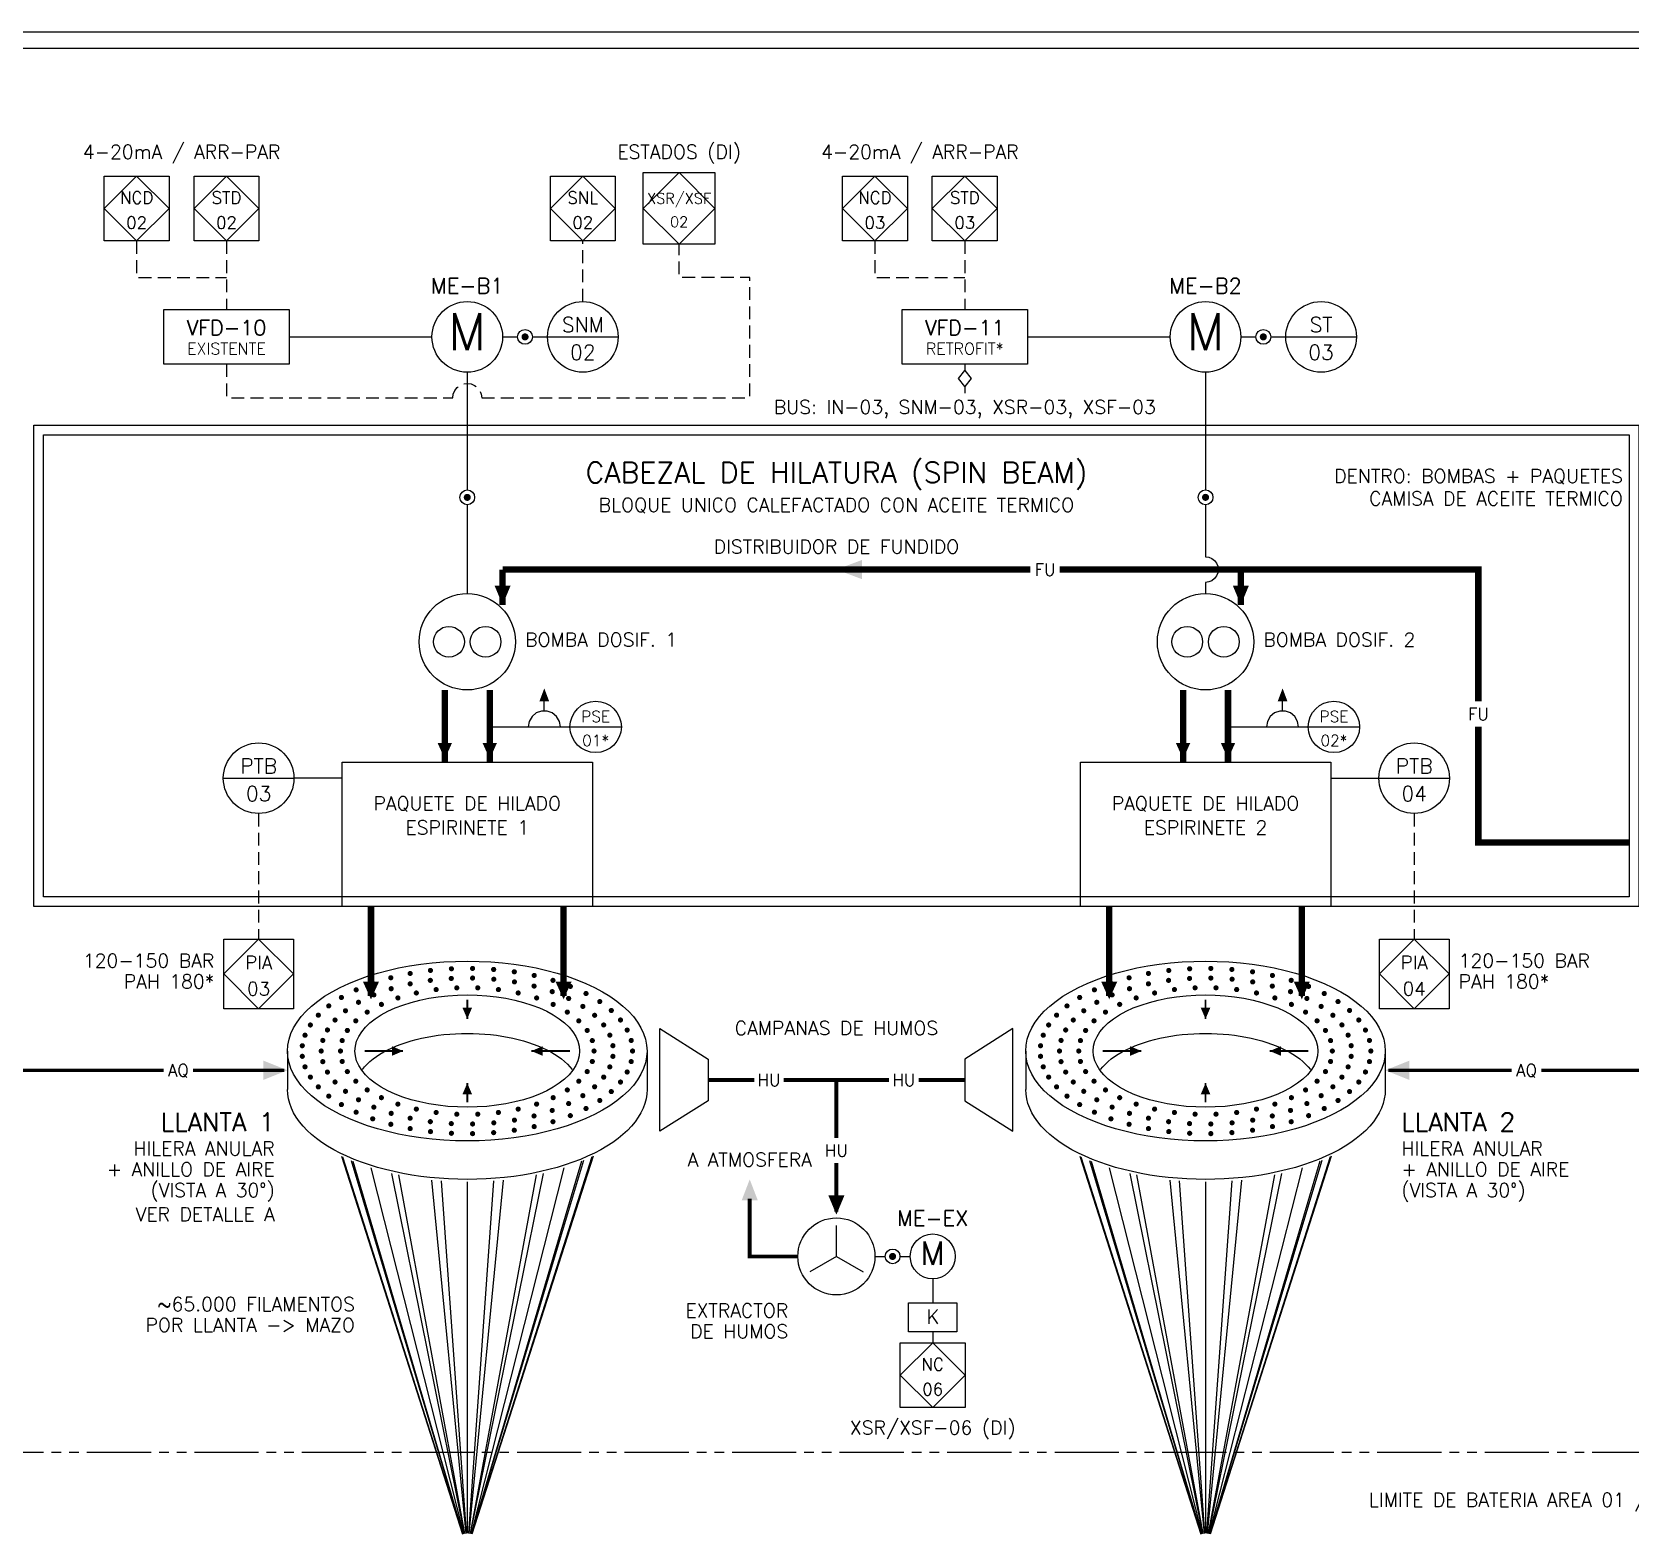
# Model space of a CAD drawing. Extents: x 15 to 2385, y 15 to 1682.
# Drawn here: x 599 to 1594, y 746 to 1682 of the extents above; entities that cross this region are included whole.
import ezdxf
from ezdxf.enums import TextEntityAlignment as Align

# ---------------------------------------------------------------- set-up
doc = ezdxf.new("R2010")
doc.units = 0
for name, pattern in [('AIRE_QUENCH', [44, 26, -5, 8, -5]), ('DASHED', [12, 8, -4]), ('HUMOS', [6.5, 1.5, -5]), ('PHANTOM', [67, 40, -5, 6, -5, 6, -5])]:
    doc.linetypes.add(name, pattern=pattern)
for name, color, linetype in [('AIRE_QUENCH', 150, 'AIRE_QUENCH'), ('COM', 7, 'CONTINUOUS'), ('EQUIPOS', 7, 'CONTINUOUS'), ('FUNDIDO', 1, 'CONTINUOUS'), ('HUMOS', 42, 'HUMOS'), ('INSTRUMENTOS', 7, 'CONTINUOUS'), ('MARCO', 7, 'CONTINUOUS'), ('MECANICO', 7, 'CONTINUOUS'), ('PISOS', 8, 'PHANTOM'), ('POTENCIA', 7, 'CONTINUOUS'), ('PRODUCTO', 7, 'CONTINUOUS'), ('SENAL', 7, 'DASHED'), ('TEXTOS', 7, 'CONTINUOUS')]:
    doc.layers.add(name, color=color, linetype=linetype)
doc.styles.get("Standard").update_dxf_attribs({"font": 'romans'})

msp = doc.modelspace()

# ---------------------------------------------------------------- linework, layer by layer
at = {"layer": 'AIRE_QUENCH', "flags": 128}
for points, const_width in [([(1620, 1089.2), (1620, 1035), (1539.2, 1035)], 2.2), ([(592, 1079.2), (592, 1035), (680.8, 1035)], 2.2), ([(870, 1079), (870, 1067)], 1.2), ([(1330, 1079), (1330, 1067)], 1.2), ([(806, 1047), (830, 1047)], 1.2), ([(934, 1047), (910, 1047)], 1.2), ([(1266, 1047), (1290, 1047)], 1.2), ([(1394, 1047), (1370, 1047)], 1.2), ([(699.2, 1035), (756, 1035)], 2.2), ([(1520.8, 1035), (1444, 1035)], 2.2), ([(870, 1015), (870, 1027)], 1.2), ([(1330, 1015), (1330, 1027)], 1.2)]:
    msp.add_lwpolyline(points, dxfattribs=dict(at, const_width=const_width))
at = {"layer": 'AIRE_QUENCH'}
for points in [[(870, 1067), (867, 1074), (873, 1074)], [(1330, 1067), (1327, 1074), (1333, 1074)], [(830, 1047), (823, 1044), (823, 1050)], [(910, 1047), (917, 1050), (917, 1044)], [(1290, 1047), (1283, 1044), (1283, 1050)], [(1370, 1047), (1377, 1050), (1377, 1044)], [(758, 1035), (743, 1029), (743, 1041)], [(1442, 1035), (1457, 1041), (1457, 1029)], [(870, 1027), (873, 1020), (867, 1020)], [(1330, 1027), (1333, 1020), (1327, 1020)]]:
    msp.add_solid(points, dxfattribs=at)
at = {"layer": 'COM', "flags": 128}
for points in [[(1180, 1475), (1180, 1471)], [(1180, 1461), (1180, 1457)]]:
    msp.add_lwpolyline(points, dxfattribs=at)
msp.add_lwpolyline([(1180, 1461), (1176, 1466), (1180, 1471), (1184, 1466)], close=True, dxfattribs=at)
at = {"layer": 'EQUIPOS'}
for p, q in [((758, 1047), (758, 1023)), ((982, 1047), (982, 1023)), ((1218, 1047), (1218, 1023)), ((1442, 1047), (1442, 1023)), ((1100, 919), (1100, 938.2)), ((1100, 919), (1083.3723, 909.4)), ((1100, 919), (1116.6277, 909.4))]:
    msp.add_line(p, q, dxfattribs=at)
at = {"layer": 'EQUIPOS', "flags": 128}
for points in [[(681, 1509), (759, 1509), (759, 1475), (681, 1475)], [(1141, 1509), (1219, 1509), (1219, 1475), (1141, 1475)], [(600, 1437), (1600, 1437), (1600, 1137), (600, 1137)], [(606, 1431), (1594, 1431), (1594, 1143), (606, 1143)], [(792, 1227), (948, 1227), (948, 1137), (792, 1137)], [(1252, 1227), (1408, 1227), (1408, 1137), (1252, 1137)], [(982, 1047), (981.7602, 1043.3374), (981.0418, 1039.6905), (979.848, 1036.0749), (978.1837, 1032.5061), (976.0562, 1028.9994), (973.4745, 1025.5697), (970.4497, 1022.2318), (966.9948, 1019), (963.1246, 1015.8881), (958.8556, 1012.9094), (954.2061, 1010.0766), (949.196, 1007.402), (943.8467, 1004.897), (938.1813, 1002.5722), (932.2239, 1000.4377), (926, 998.5026), (919.5363, 996.7751), (912.8605, 995.2627), (906.0012, 993.9719), (898.9877, 992.9082), (891.8501, 992.076), (884.6189, 991.4791), (877.3252, 991.1199), (870, 991), (862.6748, 991.1199), (855.3811, 991.4791), (848.1499, 992.076), (841.0123, 992.9082), (833.9988, 993.9719), (827.1395, 995.2627), (820.4637, 996.7751), (814, 998.5026), (807.7761, 1000.4377), (801.8187, 1002.5722), (796.1533, 1004.897), (790.804, 1007.402), (785.7939, 1010.0766), (781.1444, 1012.9094), (776.8754, 1015.8881), (773.0052, 1019), (769.5503, 1022.2318), (766.5255, 1025.5697), (763.9438, 1028.9994), (761.8163, 1032.5061), (760.152, 1036.0749), (758.9582, 1039.6905), (758.2398, 1043.3374), (758, 1047), (758.2398, 1050.6626), (758.9582, 1054.3095), (760.152, 1057.9251), (761.8163, 1061.4939), (763.9438, 1065.0006), (766.5255, 1068.4303), (769.5503, 1071.7682), (773.0052, 1075), (776.8754, 1078.1119), (781.1444, 1081.0906), (785.7939, 1083.9234), (790.804, 1086.598), (796.1533, 1089.103), (801.8187, 1091.4278), (807.7761, 1093.5623), (814, 1095.4974), (820.4637, 1097.2249), (827.1395, 1098.7373), (833.9988, 1100.0281), (841.0123, 1101.0918), (848.1499, 1101.924), (855.3811, 1102.5209), (862.6748, 1102.8801), (870, 1103), (877.3252, 1102.8801), (884.6189, 1102.5209), (891.8501, 1101.924), (898.9877, 1101.0918), (906.0012, 1100.0281), (912.8605, 1098.7373), (919.5363, 1097.2249), (926, 1095.4974), (932.2239, 1093.5623), (938.1813, 1091.4278), (943.8467, 1089.103), (949.196, 1086.598), (954.2061, 1083.9234), (958.8556, 1081.0906), (963.1246, 1078.1119), (966.9948, 1075), (970.4497, 1071.7682), (973.4745, 1068.4303), (976.0562, 1065.0006), (978.1837, 1061.4939), (979.848, 1057.9251), (981.0418, 1054.3095), (981.7602, 1050.6626), (982, 1047)], [(1442, 1047), (1441.7602, 1043.3374), (1441.0418, 1039.6905), (1439.848, 1036.0749), (1438.1837, 1032.5061), (1436.0562, 1028.9994), (1433.4745, 1025.5697), (1430.4497, 1022.2318), (1426.9948, 1019), (1423.1246, 1015.8881), (1418.8556, 1012.9094), (1414.2061, 1010.0766), (1409.196, 1007.402), (1403.8467, 1004.897), (1398.1813, 1002.5722), (1392.2239, 1000.4377), (1386, 998.5026), (1379.5363, 996.7751), (1372.8605, 995.2627), (1366.0012, 993.9719), (1358.9877, 992.9082), (1351.8501, 992.076), (1344.6189, 991.4791), (1337.3252, 991.1199), (1330, 991), (1322.6748, 991.1199), (1315.3811, 991.4791), (1308.1499, 992.076), (1301.0123, 992.9082), (1293.9988, 993.9719), (1287.1395, 995.2627), (1280.4637, 996.7751), (1274, 998.5026), (1267.7761, 1000.4377), (1261.8187, 1002.5722), (1256.1533, 1004.897), (1250.804, 1007.402), (1245.7939, 1010.0766), (1241.1444, 1012.9094), (1236.8754, 1015.8881), (1233.0052, 1019), (1229.5503, 1022.2318), (1226.5255, 1025.5697), (1223.9438, 1028.9994), (1221.8163, 1032.5061), (1220.152, 1036.0749), (1218.9582, 1039.6905), (1218.2398, 1043.3374), (1218, 1047), (1218.2398, 1050.6626), (1218.9582, 1054.3095), (1220.152, 1057.9251), (1221.8163, 1061.4939), (1223.9438, 1065.0006), (1226.5255, 1068.4303), (1229.5503, 1071.7682), (1233.0052, 1075), (1236.8754, 1078.1119), (1241.1444, 1081.0906), (1245.7939, 1083.9234), (1250.804, 1086.598), (1256.1533, 1089.103), (1261.8187, 1091.4278), (1267.7761, 1093.5623), (1274, 1095.4974), (1280.4637, 1097.2249), (1287.1395, 1098.7373), (1293.9988, 1100.0281), (1301.0123, 1101.0918), (1308.1499, 1101.924), (1315.3811, 1102.5209), (1322.6748, 1102.8801), (1330, 1103), (1337.3252, 1102.8801), (1344.6189, 1102.5209), (1351.8501, 1101.924), (1358.9877, 1101.0918), (1366.0012, 1100.0281), (1372.8605, 1098.7373), (1379.5363, 1097.2249), (1386, 1095.4974), (1392.2239, 1093.5623), (1398.1813, 1091.4278), (1403.8467, 1089.103), (1409.196, 1086.598), (1414.2061, 1083.9234), (1418.8556, 1081.0906), (1423.1246, 1078.1119), (1426.9948, 1075), (1430.4497, 1071.7682), (1433.4745, 1068.4303), (1436.0562, 1065.0006), (1438.1837, 1061.4939), (1439.848, 1057.9251), (1441.0418, 1054.3095), (1441.7602, 1050.6626), (1442, 1047)], [(940, 1047), (939.7336, 1043.9495), (938.9365, 1040.9223), (937.6148, 1037.9413), (935.7785, 1035.0293), (933.4415, 1032.2084), (930.6218, 1029.5), (927.3406, 1026.9248), (923.6231, 1024.5024), (919.4975, 1022.2513), (914.9951, 1020.1884), (910.1504, 1018.3297), (905, 1016.6891), (899.5833, 1015.2792), (893.9414, 1014.1108), (888.1173, 1013.1926), (882.1554, 1012.5317), (876.1009, 1012.1332), (870, 1012), (863.8991, 1012.1332), (857.8446, 1012.5317), (851.8827, 1013.1926), (846.0586, 1014.1108), (840.4167, 1015.2792), (835, 1016.6891), (829.8496, 1018.3297), (825.0049, 1020.1884), (820.5025, 1022.2513), (816.3769, 1024.5024), (812.6594, 1026.9248), (809.3782, 1029.5), (806.5585, 1032.2084), (804.2215, 1035.0293), (802.3852, 1037.9413), (801.0635, 1040.9223), (800.2664, 1043.9495), (800, 1047), (800.2664, 1050.0505), (801.0635, 1053.0777), (802.3852, 1056.0587), (804.2215, 1058.9707), (806.5585, 1061.7916), (809.3782, 1064.5), (812.6594, 1067.0752), (816.3769, 1069.4976), (820.5025, 1071.7487), (825.0049, 1073.8116), (829.8496, 1075.6703), (835, 1077.3109), (840.4167, 1078.7208), (846.0586, 1079.8892), (851.8827, 1080.8074), (857.8446, 1081.4683), (863.8991, 1081.8668), (870, 1082), (876.1009, 1081.8668), (882.1554, 1081.4683), (888.1173, 1080.8074), (893.9414, 1079.8892), (899.5833, 1078.7208), (905, 1077.3109), (910.1504, 1075.6703), (914.9951, 1073.8116), (919.4975, 1071.7487), (923.6231, 1069.4976), (927.3406, 1067.0752), (930.6218, 1064.5), (933.4415, 1061.7916), (935.7785, 1058.9707), (937.6148, 1056.0587), (938.9365, 1053.0777), (939.7336, 1050.0505), (940, 1047)], [(1400, 1047), (1399.7336, 1043.9495), (1398.9365, 1040.9223), (1397.6148, 1037.9413), (1395.7785, 1035.0293), (1393.4415, 1032.2084), (1390.6218, 1029.5), (1387.3406, 1026.9248), (1383.6231, 1024.5024), (1379.4975, 1022.2513), (1374.9951, 1020.1884), (1370.1504, 1018.3297), (1365, 1016.6891), (1359.5833, 1015.2792), (1353.9414, 1014.1108), (1348.1173, 1013.1926), (1342.1554, 1012.5317), (1336.1009, 1012.1332), (1330, 1012), (1323.8991, 1012.1332), (1317.8446, 1012.5317), (1311.8827, 1013.1926), (1306.0586, 1014.1108), (1300.4167, 1015.2792), (1295, 1016.6891), (1289.8496, 1018.3297), (1285.0049, 1020.1884), (1280.5025, 1022.2513), (1276.3769, 1024.5024), (1272.6594, 1026.9248), (1269.3782, 1029.5), (1266.5585, 1032.2084), (1264.2215, 1035.0293), (1262.3852, 1037.9413), (1261.0635, 1040.9223), (1260.2664, 1043.9495), (1260, 1047), (1260.2664, 1050.0505), (1261.0635, 1053.0777), (1262.3852, 1056.0587), (1264.2215, 1058.9707), (1266.5585, 1061.7916), (1269.3782, 1064.5), (1272.6594, 1067.0752), (1276.3769, 1069.4976), (1280.5025, 1071.7487), (1285.0049, 1073.8116), (1289.8496, 1075.6703), (1295, 1077.3109), (1300.4167, 1078.7208), (1306.0586, 1079.8892), (1311.8827, 1080.8074), (1317.8446, 1081.4683), (1323.8991, 1081.8668), (1330, 1082), (1336.1009, 1081.8668), (1342.1554, 1081.4683), (1348.1173, 1080.8074), (1353.9414, 1079.8892), (1359.5833, 1078.7208), (1365, 1077.3109), (1370.1504, 1075.6703), (1374.9951, 1073.8116), (1379.4975, 1071.7487), (1383.6231, 1069.4976), (1387.3406, 1067.0752), (1390.6218, 1064.5), (1393.4415, 1061.7916), (1395.7785, 1058.9707), (1397.6148, 1056.0587), (1398.9365, 1053.0777), (1399.7336, 1050.0505), (1400, 1047)], [(990, 1061), (1020, 1042), (1020, 1016), (990, 997)], [(1210, 1061), (1180, 1042), (1180, 1016), (1210, 997)], [(1145, 890), (1175, 890), (1175, 872), (1145, 872)]]:
    msp.add_lwpolyline(points, close=True, dxfattribs=at)
at = {"layer": 'EQUIPOS', "const_width": 1.6, "flags": 128}
for points in [[(833.6274, 1095.3311, 1), (835.2274, 1095.3311, 1)], [(846.2803, 1097.2088, 1), (847.8803, 1097.2088, 1)], [(859.3096, 1098.262, 1), (860.9096, 1098.262, 1)], [(872.5013, 1098.4735, 1), (874.1013, 1098.4735, 1)], [(885.6388, 1097.8399, 1), (887.2388, 1097.8399, 1)], [(898.5063, 1096.3714, 1), (900.1063, 1096.3714, 1)], [(910.8927, 1094.0923, 1), (912.4927, 1094.0923, 1)], [(1293.6274, 1095.3311, 1), (1295.2274, 1095.3311, 1)], [(1306.2803, 1097.2088, 1), (1307.8803, 1097.2088, 1)], [(1319.3096, 1098.262, 1), (1320.9096, 1098.262, 1)], [(1332.5013, 1098.4735, 1), (1334.1013, 1098.4735, 1)], [(1345.6388, 1097.8399, 1), (1347.2388, 1097.8399, 1)], [(1358.5063, 1096.3714, 1), (1360.1063, 1096.3714, 1)], [(1370.8927, 1094.0923, 1), (1372.4927, 1094.0923, 1)], [(799.953, 1085.1243, 1), (801.553, 1085.1243, 1)], [(810.272, 1089.2389, 1), (811.872, 1089.2389, 1)], [(821.5586, 1092.6599, 1), (823.1586, 1092.6599, 1)], [(821.7944, 1085.8385, 1), (823.3944, 1085.8385, 1)], [(833.6095, 1088.8758, 1), (835.2095, 1088.8758, 1)], [(846.1831, 1091.0205, 1), (847.7831, 1091.0205, 1)], [(849.8066, 1085.2913, 1), (851.4066, 1085.2913, 1)], [(859.2472, 1092.227, 1), (860.8472, 1092.227, 1)], [(862.6762, 1086.3651, 1), (864.2762, 1086.3651, 1)], [(872.5235, 1092.4696, 1), (874.1235, 1092.4696, 1)], [(875.7238, 1086.3651, 1), (877.3238, 1086.3651, 1)], [(885.729, 1091.7431, 1), (887.329, 1091.7431, 1)], [(888.5934, 1085.2913, 1), (890.1934, 1085.2913, 1)], [(898.5821, 1090.063, 1), (900.1821, 1090.063, 1)], [(910.8091, 1087.4651, 1), (912.4091, 1087.4651, 1)], [(922.1492, 1084.0047, 1), (923.7492, 1084.0047, 1)], [(922.5944, 1091.0399, 1), (924.1944, 1091.0399, 1)], [(933.4194, 1087.2643, 1), (935.0194, 1087.2643, 1)], [(1259.953, 1085.1243, 1), (1261.553, 1085.1243, 1)], [(1270.272, 1089.2389, 1), (1271.872, 1089.2389, 1)], [(1281.5586, 1092.6599, 1), (1283.1586, 1092.6599, 1)], [(1281.7944, 1085.8385, 1), (1283.3944, 1085.8385, 1)], [(1293.6095, 1088.8758, 1), (1295.2095, 1088.8758, 1)], [(1306.1831, 1091.0205, 1), (1307.7831, 1091.0205, 1)], [(1309.8066, 1085.2913, 1), (1311.4066, 1085.2913, 1)], [(1319.2472, 1092.227, 1), (1320.8472, 1092.227, 1)], [(1322.6762, 1086.3651, 1), (1324.2762, 1086.3651, 1)], [(1332.5235, 1092.4696, 1), (1334.1235, 1092.4696, 1)], [(1335.7238, 1086.3651, 1), (1337.3238, 1086.3651, 1)], [(1345.729, 1091.7431, 1), (1347.329, 1091.7431, 1)], [(1348.5934, 1085.2913, 1), (1350.1934, 1085.2913, 1)], [(1358.5821, 1090.063, 1), (1360.1821, 1090.063, 1)], [(1370.8091, 1087.4651, 1), (1372.4091, 1087.4651, 1)], [(1382.1492, 1084.0047, 1), (1383.7492, 1084.0047, 1)], [(1382.5944, 1091.0399, 1), (1384.1944, 1091.0399, 1)], [(1393.4194, 1087.2643, 1), (1395.0194, 1087.2643, 1)], [(782.8769, 1075.095, 1), (784.4769, 1075.095, 1)], [(790.7711, 1080.3838, 1), (792.3711, 1080.3838, 1)], [(801.4257, 1077.363, 1), (803.0257, 1077.363, 1)], [(810.9898, 1081.9734, 1), (812.5898, 1081.9734, 1)], [(815.6948, 1076.0611, 1), (817.2948, 1076.0611, 1)], [(825.9911, 1080.0681, 1), (827.5911, 1080.0681, 1)], [(837.4661, 1083.173, 1), (839.0661, 1083.173, 1)], [(900.9339, 1083.173, 1), (902.5339, 1083.173, 1)], [(912.4089, 1080.0681, 1), (914.0089, 1080.0681, 1)], [(922.7052, 1076.0611, 1), (924.3052, 1076.0611, 1)], [(932.3608, 1079.7556, 1), (933.9608, 1079.7556, 1)], [(941.2262, 1074.8084, 1), (942.8262, 1074.8084, 1)], [(943.19, 1082.8277, 1), (944.79, 1082.8277, 1)], [(951.7456, 1077.8027, 1), (953.3456, 1077.8027, 1)], [(1242.8769, 1075.095, 1), (1244.4769, 1075.095, 1)], [(1250.7711, 1080.3838, 1), (1252.3711, 1080.3838, 1)], [(1261.4257, 1077.363, 1), (1263.0257, 1077.363, 1)], [(1270.9898, 1081.9734, 1), (1272.5898, 1081.9734, 1)], [(1275.6948, 1076.0611, 1), (1277.2948, 1076.0611, 1)], [(1285.9911, 1080.0681, 1), (1287.5911, 1080.0681, 1)], [(1297.4661, 1083.173, 1), (1299.0661, 1083.173, 1)], [(1360.9339, 1083.173, 1), (1362.5339, 1083.173, 1)], [(1372.4089, 1080.0681, 1), (1374.0089, 1080.0681, 1)], [(1382.7052, 1076.0611, 1), (1384.3052, 1076.0611, 1)], [(1392.3608, 1079.7556, 1), (1393.9608, 1079.7556, 1)], [(1401.2262, 1074.8084, 1), (1402.8262, 1074.8084, 1)], [(1403.19, 1082.8277, 1), (1404.79, 1082.8277, 1)], [(1411.7456, 1077.8027, 1), (1413.3456, 1077.8027, 1)], [(776.4002, 1069.345, 1), (778.0002, 1069.345, 1)], [(786.8042, 1066.3128, 1), (788.4042, 1066.3128, 1)], [(793.3062, 1072.1054, 1), (794.9062, 1072.1054, 1)], [(799.7216, 1065.7999, 1), (801.3216, 1065.7999, 1)], [(806.8579, 1071.2614, 1), (808.4579, 1071.2614, 1)], [(931.5421, 1071.2614, 1), (933.1421, 1071.2614, 1)], [(938.6784, 1065.7999, 1), (940.2784, 1065.7999, 1)], [(948.5565, 1069.2685, 1), (950.1565, 1069.2685, 1)], [(958.9458, 1072.272, 1), (960.5458, 1072.272, 1)], [(964.6724, 1066.3263, 1), (966.2724, 1066.3263, 1)], [(1236.4002, 1069.345, 1), (1238.0002, 1069.345, 1)], [(1246.8042, 1066.3128, 1), (1248.4042, 1066.3128, 1)], [(1253.3062, 1072.1054, 1), (1254.9062, 1072.1054, 1)], [(1259.7216, 1065.7999, 1), (1261.3216, 1065.7999, 1)], [(1266.8579, 1071.2614, 1), (1268.4579, 1071.2614, 1)], [(1391.5421, 1071.2614, 1), (1393.1421, 1071.2614, 1)], [(1398.6784, 1065.7999, 1), (1400.2784, 1065.7999, 1)], [(1408.5565, 1069.2685, 1), (1410.1565, 1069.2685, 1)], [(1418.9458, 1072.272, 1), (1420.5458, 1072.272, 1)], [(1424.6724, 1066.3263, 1), (1426.2724, 1066.3263, 1)], [(768.0994, 1056.8447, 1), (769.6994, 1056.8447, 1)], [(771.4473, 1063.2281, 1), (773.0473, 1063.2281, 1)], [(782.0583, 1060.1085, 1), (783.6583, 1060.1085, 1)], [(794.4804, 1059.8256, 1), (796.0804, 1059.8256, 1)], [(943.9196, 1059.8256, 1), (945.5196, 1059.8256, 1)], [(954.1955, 1063.254, 1), (955.7955, 1063.254, 1)], [(958.0229, 1056.8931, 1), (959.6229, 1056.8931, 1)], [(968.8314, 1060.0632, 1), (970.4314, 1060.0632, 1)], [(1228.0994, 1056.8447, 1), (1229.6994, 1056.8447, 1)], [(1231.4473, 1063.2281, 1), (1233.0473, 1063.2281, 1)], [(1242.0583, 1060.1085, 1), (1243.6583, 1060.1085, 1)], [(1254.4804, 1059.8256, 1), (1256.0804, 1059.8256, 1)], [(1403.9196, 1059.8256, 1), (1405.5196, 1059.8256, 1)], [(1414.1955, 1063.254, 1), (1415.7955, 1063.254, 1)], [(1418.0229, 1056.8931, 1), (1419.6229, 1056.8931, 1)], [(1428.8314, 1060.0632, 1), (1430.4314, 1060.0632, 1)], [(766.4116, 1050.2996, 1), (768.0116, 1050.2996, 1)], [(778.2, 1047, 1), (779.8, 1047, 1)], [(779.1698, 1053.6249, 1), (780.7698, 1053.6249, 1)], [(790.2, 1047, 1), (791.8, 1047, 1)], [(791.2775, 1053.5015, 1), (792.8775, 1053.5015, 1)], [(947.1225, 1053.5015, 1), (948.7225, 1053.5015, 1)], [(948.2, 1047, 1), (949.8, 1047, 1)], [(959.9572, 1050.3213, 1), (961.5572, 1050.3213, 1)], [(971.3544, 1053.5857, 1), (972.9544, 1053.5857, 1)], [(972.2, 1047, 1), (973.8, 1047, 1)], [(1226.4116, 1050.2996, 1), (1228.0116, 1050.2996, 1)], [(1238.2, 1047, 1), (1239.8, 1047, 1)], [(1239.1698, 1053.6249, 1), (1240.7698, 1053.6249, 1)], [(1250.2, 1047, 1), (1251.8, 1047, 1)], [(1251.2775, 1053.5015, 1), (1252.8775, 1053.5015, 1)], [(1407.1225, 1053.5015, 1), (1408.7225, 1053.5015, 1)], [(1408.2, 1047, 1), (1409.8, 1047, 1)], [(1419.9572, 1050.3213, 1), (1421.5572, 1050.3213, 1)], [(1431.3544, 1053.5857, 1), (1432.9544, 1053.5857, 1)], [(1432.2, 1047, 1), (1433.8, 1047, 1)], [(766.4116, 1043.7004, 1), (768.0116, 1043.7004, 1)], [(768.0994, 1037.1553, 1), (769.6994, 1037.1553, 1)], [(779.1698, 1040.3751, 1), (780.7698, 1040.3751, 1)], [(791.2775, 1040.4985, 1), (792.8775, 1040.4985, 1)], [(794.4804, 1034.1744, 1), (796.0804, 1034.1744, 1)], [(943.9196, 1034.1744, 1), (945.5196, 1034.1744, 1)], [(947.1225, 1040.4985, 1), (948.7225, 1040.4985, 1)], [(958.0229, 1037.1069, 1), (959.6229, 1037.1069, 1)], [(959.9572, 1043.6787, 1), (961.5572, 1043.6787, 1)], [(971.3544, 1040.4143, 1), (972.9544, 1040.4143, 1)], [(1226.4116, 1043.7004, 1), (1228.0116, 1043.7004, 1)], [(1228.0994, 1037.1553, 1), (1229.6994, 1037.1553, 1)], [(1239.1698, 1040.3751, 1), (1240.7698, 1040.3751, 1)], [(1251.2775, 1040.4985, 1), (1252.8775, 1040.4985, 1)], [(1254.4804, 1034.1744, 1), (1256.0804, 1034.1744, 1)], [(1403.9196, 1034.1744, 1), (1405.5196, 1034.1744, 1)], [(1407.1225, 1040.4985, 1), (1408.7225, 1040.4985, 1)], [(1418.0229, 1037.1069, 1), (1419.6229, 1037.1069, 1)], [(1419.9572, 1043.6787, 1), (1421.5572, 1043.6787, 1)], [(1431.3544, 1040.4143, 1), (1432.9544, 1040.4143, 1)], [(771.4473, 1030.7719, 1), (773.0473, 1030.7719, 1)], [(776.4002, 1024.655, 1), (778.0002, 1024.655, 1)], [(782.0583, 1033.8915, 1), (783.6583, 1033.8915, 1)], [(786.8042, 1027.6872, 1), (788.4042, 1027.6872, 1)], [(799.7216, 1028.2001, 1), (801.3216, 1028.2001, 1)], [(938.6784, 1028.2001, 1), (940.2784, 1028.2001, 1)], [(948.5565, 1024.7315, 1), (950.1565, 1024.7315, 1)], [(954.1955, 1030.746, 1), (955.7955, 1030.746, 1)], [(964.6724, 1027.6737, 1), (966.2724, 1027.6737, 1)], [(968.8314, 1033.9368, 1), (970.4314, 1033.9368, 1)], [(1231.4473, 1030.7719, 1), (1233.0473, 1030.7719, 1)], [(1236.4002, 1024.655, 1), (1238.0002, 1024.655, 1)], [(1242.0583, 1033.8915, 1), (1243.6583, 1033.8915, 1)], [(1246.8042, 1027.6872, 1), (1248.4042, 1027.6872, 1)], [(1259.7216, 1028.2001, 1), (1261.3216, 1028.2001, 1)], [(1398.6784, 1028.2001, 1), (1400.2784, 1028.2001, 1)], [(1408.5565, 1024.7315, 1), (1410.1565, 1024.7315, 1)], [(1414.1955, 1030.746, 1), (1415.7955, 1030.746, 1)], [(1424.6724, 1027.6737, 1), (1426.2724, 1027.6737, 1)], [(1428.8314, 1033.9368, 1), (1430.4314, 1033.9368, 1)], [(782.8769, 1018.905, 1), (784.4769, 1018.905, 1)], [(793.3062, 1021.8946, 1), (794.9062, 1021.8946, 1)], [(801.4257, 1016.637, 1), (803.0257, 1016.637, 1)], [(806.8579, 1022.7386, 1), (808.4579, 1022.7386, 1)], [(815.6948, 1017.9389, 1), (817.2948, 1017.9389, 1)], [(922.7052, 1017.9389, 1), (924.3052, 1017.9389, 1)], [(931.5421, 1022.7386, 1), (933.1421, 1022.7386, 1)], [(932.3608, 1014.2444, 1), (933.9608, 1014.2444, 1)], [(941.2262, 1019.1916, 1), (942.8262, 1019.1916, 1)], [(951.7456, 1016.1973, 1), (953.3456, 1016.1973, 1)], [(958.9458, 1021.728, 1), (960.5458, 1021.728, 1)], [(1242.8769, 1018.905, 1), (1244.4769, 1018.905, 1)], [(1253.3062, 1021.8946, 1), (1254.9062, 1021.8946, 1)], [(1261.4257, 1016.637, 1), (1263.0257, 1016.637, 1)], [(1266.8579, 1022.7386, 1), (1268.4579, 1022.7386, 1)], [(1275.6948, 1017.9389, 1), (1277.2948, 1017.9389, 1)], [(1382.7052, 1017.9389, 1), (1384.3052, 1017.9389, 1)], [(1391.5421, 1022.7386, 1), (1393.1421, 1022.7386, 1)], [(1392.3608, 1014.2444, 1), (1393.9608, 1014.2444, 1)], [(1401.2262, 1019.1916, 1), (1402.8262, 1019.1916, 1)], [(1411.7456, 1016.1973, 1), (1413.3456, 1016.1973, 1)], [(1418.9458, 1021.728, 1), (1420.5458, 1021.728, 1)], [(790.7711, 1013.6162, 1), (792.3711, 1013.6162, 1)], [(799.953, 1008.8757, 1), (801.553, 1008.8757, 1)], [(810.272, 1004.7611, 1), (811.872, 1004.7611, 1)], [(810.9898, 1012.0266, 1), (812.5898, 1012.0266, 1)], [(821.7944, 1008.1615, 1), (823.3944, 1008.1615, 1)], [(825.9911, 1013.9319, 1), (827.5911, 1013.9319, 1)], [(833.6095, 1005.1242, 1), (835.2095, 1005.1242, 1)], [(837.4661, 1010.827, 1), (839.0661, 1010.827, 1)], [(849.8066, 1008.7087, 1), (851.4066, 1008.7087, 1)], [(862.6762, 1007.6349, 1), (864.2762, 1007.6349, 1)], [(875.7238, 1007.6349, 1), (877.3238, 1007.6349, 1)], [(888.5934, 1008.7087, 1), (890.1934, 1008.7087, 1)], [(900.9339, 1010.827, 1), (902.5339, 1010.827, 1)], [(910.8091, 1006.5349, 1), (912.4091, 1006.5349, 1)], [(912.4089, 1013.9319, 1), (914.0089, 1013.9319, 1)], [(922.1492, 1009.9953, 1), (923.7492, 1009.9953, 1)], [(933.4194, 1006.7357, 1), (935.0194, 1006.7357, 1)], [(943.19, 1011.1723, 1), (944.79, 1011.1723, 1)], [(1250.7711, 1013.6162, 1), (1252.3711, 1013.6162, 1)], [(1259.953, 1008.8757, 1), (1261.553, 1008.8757, 1)], [(1270.272, 1004.7611, 1), (1271.872, 1004.7611, 1)], [(1270.9898, 1012.0266, 1), (1272.5898, 1012.0266, 1)], [(1281.7944, 1008.1615, 1), (1283.3944, 1008.1615, 1)], [(1285.9911, 1013.9319, 1), (1287.5911, 1013.9319, 1)], [(1293.6095, 1005.1242, 1), (1295.2095, 1005.1242, 1)], [(1297.4661, 1010.827, 1), (1299.0661, 1010.827, 1)], [(1309.8066, 1008.7087, 1), (1311.4066, 1008.7087, 1)], [(1322.6762, 1007.6349, 1), (1324.2762, 1007.6349, 1)], [(1335.7238, 1007.6349, 1), (1337.3238, 1007.6349, 1)], [(1348.5934, 1008.7087, 1), (1350.1934, 1008.7087, 1)], [(1360.9339, 1010.827, 1), (1362.5339, 1010.827, 1)], [(1370.8091, 1006.5349, 1), (1372.4091, 1006.5349, 1)], [(1372.4089, 1013.9319, 1), (1374.0089, 1013.9319, 1)], [(1382.1492, 1009.9953, 1), (1383.7492, 1009.9953, 1)], [(1393.4194, 1006.7357, 1), (1395.0194, 1006.7357, 1)], [(1403.19, 1011.1723, 1), (1404.79, 1011.1723, 1)], [(821.5586, 1001.3401, 1), (823.1586, 1001.3401, 1)], [(833.6274, 998.6689, 1), (835.2274, 998.6689, 1)], [(846.1831, 1002.9795, 1), (847.7831, 1002.9795, 1)], [(846.2803, 996.7912, 1), (847.8803, 996.7912, 1)], [(859.2472, 1001.773, 1), (860.8472, 1001.773, 1)], [(859.3096, 995.738, 1), (860.9096, 995.738, 1)], [(872.5013, 995.5265, 1), (874.1013, 995.5265, 1)], [(872.5235, 1001.5304, 1), (874.1235, 1001.5304, 1)], [(885.6388, 996.1601, 1), (887.2388, 996.1601, 1)], [(885.729, 1002.2569, 1), (887.329, 1002.2569, 1)], [(898.5063, 997.6286, 1), (900.1063, 997.6286, 1)], [(898.5821, 1003.937, 1), (900.1821, 1003.937, 1)], [(910.8927, 999.9077, 1), (912.4927, 999.9077, 1)], [(922.5944, 1002.9601, 1), (924.1944, 1002.9601, 1)], [(1281.5586, 1001.3401, 1), (1283.1586, 1001.3401, 1)], [(1293.6274, 998.6689, 1), (1295.2274, 998.6689, 1)], [(1306.1831, 1002.9795, 1), (1307.7831, 1002.9795, 1)], [(1306.2803, 996.7912, 1), (1307.8803, 996.7912, 1)], [(1319.2472, 1001.773, 1), (1320.8472, 1001.773, 1)], [(1319.3096, 995.738, 1), (1320.9096, 995.738, 1)], [(1332.5013, 995.5265, 1), (1334.1013, 995.5265, 1)], [(1332.5235, 1001.5304, 1), (1334.1235, 1001.5304, 1)], [(1345.6388, 996.1601, 1), (1347.2388, 996.1601, 1)], [(1345.729, 1002.2569, 1), (1347.329, 1002.2569, 1)], [(1358.5063, 997.6286, 1), (1360.1063, 997.6286, 1)], [(1358.5821, 1003.937, 1), (1360.1821, 1003.937, 1)], [(1370.8927, 999.9077, 1), (1372.4927, 999.9077, 1)], [(1382.5944, 1002.9601, 1), (1384.1944, 1002.9601, 1)]]:
    msp.add_lwpolyline(points, format="xyb", close=True, dxfattribs=at)
at = {"layer": 'EQUIPOS', "flags": 128}
for points in [[(804.6494, 1035.5429), (806.0518, 1037.2358), (807.6295, 1038.8897), (809.3782, 1040.5), (811.2931, 1042.0624), (813.3688, 1043.5725), (815.5998, 1045.0262), (817.9799, 1046.4196), (820.5025, 1047.7487), (823.1609, 1049.0101), (825.9476, 1050.2001), (828.855, 1051.3156), (831.8753, 1052.3535), (835, 1053.3109), (838.2207, 1054.1852), (841.5284, 1054.9741), (844.9142, 1055.6753), (848.3688, 1056.287), (851.8827, 1056.8074), (855.4462, 1057.2352), (859.0496, 1057.5691), (862.683, 1057.8083), (866.3365, 1057.952), (870, 1058), (873.6635, 1057.952), (877.317, 1057.8083), (880.9504, 1057.5691), (884.5538, 1057.2352), (888.1173, 1056.8074), (891.6312, 1056.287), (895.0858, 1055.6753), (898.4716, 1054.9741), (901.7793, 1054.1852), (905, 1053.3109), (908.1247, 1052.3535), (911.145, 1051.3156), (914.0524, 1050.2001), (916.8391, 1049.0101), (919.4975, 1047.7487), (922.0201, 1046.4196), (924.4002, 1045.0262), (926.6312, 1043.5725), (928.7069, 1042.0624), (930.6218, 1040.5), (932.3705, 1038.8897), (933.9482, 1037.2358), (935.3506, 1035.5429)], [(1264.6494, 1035.5429), (1266.0518, 1037.2358), (1267.6295, 1038.8897), (1269.3782, 1040.5), (1271.2931, 1042.0624), (1273.3688, 1043.5725), (1275.5998, 1045.0262), (1277.9799, 1046.4196), (1280.5025, 1047.7487), (1283.1609, 1049.0101), (1285.9476, 1050.2001), (1288.855, 1051.3156), (1291.8753, 1052.3535), (1295, 1053.3109), (1298.2207, 1054.1852), (1301.5284, 1054.9741), (1304.9142, 1055.6753), (1308.3688, 1056.287), (1311.8827, 1056.8074), (1315.4462, 1057.2352), (1319.0496, 1057.5691), (1322.683, 1057.8083), (1326.3365, 1057.952), (1330, 1058), (1333.6635, 1057.952), (1337.317, 1057.8083), (1340.9504, 1057.5691), (1344.5538, 1057.2352), (1348.1173, 1056.8074), (1351.6312, 1056.287), (1355.0858, 1055.6753), (1358.4716, 1054.9741), (1361.7793, 1054.1852), (1365, 1053.3109), (1368.1247, 1052.3535), (1371.145, 1051.3156), (1374.0524, 1050.2001), (1376.8391, 1049.0101), (1379.4975, 1047.7487), (1382.0201, 1046.4196), (1384.4002, 1045.0262), (1386.6312, 1043.5725), (1388.7069, 1042.0624), (1390.6218, 1040.5), (1392.3705, 1038.8897), (1393.9482, 1037.2358), (1395.3506, 1035.5429)], [(982, 1023), (981.8465, 1020.0692), (981.3865, 1017.1464), (980.6211, 1014.2397), (979.5525, 1011.3569), (978.1837, 1008.5061), (976.5183, 1005.695), (974.561, 1002.9314), (972.3171, 1000.2227), (969.7927, 997.5765), (966.9948, 995), (963.9311, 992.5002), (960.6099, 990.084), (957.0403, 987.7581), (953.2322, 985.5287), (949.196, 983.402), (944.9426, 981.3839), (940.4839, 979.4798), (935.8319, 977.695), (930.9996, 976.0344), (926, 974.5026), (920.8469, 973.1036), (915.5545, 971.8415), (910.1372, 970.7195), (904.6099, 969.7408), (898.9877, 968.9082), (893.2861, 968.2237), (887.5207, 967.6895), (881.7072, 967.3068), (875.8616, 967.0767), (870, 967), (864.1384, 967.0767), (858.2928, 967.3068), (852.4793, 967.6895), (846.7139, 968.2237), (841.0123, 968.9082), (835.3901, 969.7408), (829.8628, 970.7195), (824.4455, 971.8415), (819.1531, 973.1036), (814, 974.5026), (809.0004, 976.0344), (804.1681, 977.695), (799.5161, 979.4798), (795.0574, 981.3839), (790.804, 983.402), (786.7678, 985.5287), (782.9597, 987.7581), (779.3901, 990.084), (776.0689, 992.5002), (773.0052, 995), (770.2073, 997.5765), (767.6829, 1000.2227), (765.439, 1002.9314), (763.4817, 1005.695), (761.8163, 1008.5061), (760.4475, 1011.3569), (759.3789, 1014.2397), (758.6135, 1017.1464), (758.1535, 1020.0692), (758, 1023)], [(1442, 1023), (1441.8465, 1020.0692), (1441.3865, 1017.1464), (1440.6211, 1014.2397), (1439.5525, 1011.3569), (1438.1837, 1008.5061), (1436.5183, 1005.695), (1434.561, 1002.9314), (1432.3171, 1000.2227), (1429.7927, 997.5765), (1426.9948, 995), (1423.9311, 992.5002), (1420.6099, 990.084), (1417.0403, 987.7581), (1413.2322, 985.5287), (1409.196, 983.402), (1404.9426, 981.3839), (1400.4839, 979.4798), (1395.8319, 977.695), (1390.9996, 976.0344), (1386, 974.5026), (1380.8469, 973.1036), (1375.5545, 971.8415), (1370.1372, 970.7195), (1364.6099, 969.7408), (1358.9877, 968.9082), (1353.2861, 968.2237), (1347.5207, 967.6895), (1341.7072, 967.3068), (1335.8616, 967.0767), (1330, 967), (1324.1384, 967.0767), (1318.2928, 967.3068), (1312.4793, 967.6895), (1306.7139, 968.2237), (1301.0123, 968.9082), (1295.3901, 969.7408), (1289.8628, 970.7195), (1284.4455, 971.8415), (1279.1531, 973.1036), (1274, 974.5026), (1269.0004, 976.0344), (1264.1681, 977.695), (1259.5161, 979.4798), (1255.0574, 981.3839), (1250.804, 983.402), (1246.7678, 985.5287), (1242.9597, 987.7581), (1239.3901, 990.084), (1236.0689, 992.5002), (1233.0052, 995), (1230.2073, 997.5765), (1227.6829, 1000.2227), (1225.439, 1002.9314), (1223.4817, 1005.695), (1221.8163, 1008.5061), (1220.4475, 1011.3569), (1219.3789, 1014.2397), (1218.6135, 1017.1464), (1218.1535, 1020.0692), (1218, 1023)]]:
    msp.add_lwpolyline(points, dxfattribs=at)
at = {"layer": 'EQUIPOS'}
for centre, radius in [((870, 1492), 22), ((1330, 1492), 22), ((870, 1302), 30), ((1330, 1302), 30), ((858.6, 1302), 9.6), ((881.4, 1302), 9.6), ((1318.6, 1302), 9.6), ((1341.4, 1302), 9.6), ((1100, 919), 24), ((1160, 919), 14)]:
    msp.add_circle(centre, radius, dxfattribs=at)
at = {"layer": 'FUNDIDO', "const_width": 4, "flags": 128}
for points in [[(1220.8, 1347), (892, 1347)], [(892, 1347), (892, 1325)], [(1500, 1264.8), (1500, 1347), (1239.2, 1347)], [(1352, 1347), (1352, 1325)], [(856, 1272), (856, 1227)], [(884, 1272), (884, 1227)], [(1316, 1272), (1316, 1227)], [(1344, 1272), (1344, 1227)], [(1594, 1177), (1500, 1177), (1500, 1249.2)], [(810, 1137), (810, 1081.2089)], [(930, 1137), (930, 1081.2089)], [(1270, 1137), (1270, 1081.2089)], [(1390, 1137), (1390, 1081.2089)]]:
    msp.add_lwpolyline(points, dxfattribs=at)
at = {"layer": 'FUNDIDO'}
for points in [[(1100, 1347), (1116, 1353), (1116, 1341)], [(892, 1325), (887, 1337), (897, 1337)], [(1352, 1325), (1347, 1337), (1357, 1337)], [(856, 1229), (851.5, 1239), (860.5, 1239)], [(884, 1229), (879.5, 1239), (888.5, 1239)], [(1316, 1229), (1311.5, 1239), (1320.5, 1239)], [(1344, 1229), (1339.5, 1239), (1348.5, 1239)], [(810, 1079.2089), (805, 1090.2089), (815, 1090.2089)], [(930, 1079.2089), (925, 1090.2089), (935, 1090.2089)], [(1270, 1079.2089), (1265, 1090.2089), (1275, 1090.2089)], [(1390, 1079.2089), (1385, 1090.2089), (1395, 1090.2089)]]:
    msp.add_solid(points, dxfattribs=at)
at = {"layer": 'HUMOS', "const_width": 2.4, "flags": 128}
for points in [[(1020, 1029), (1048.8, 1029)], [(1067.2, 1029), (1132.8, 1029)], [(1100, 1029), (1100, 992.8)], [(1151.2, 1029), (1180, 1029)], [(1100, 977.2), (1100, 947)], [(1076, 919), (1046, 919), (1046, 955)]]:
    msp.add_lwpolyline(points, dxfattribs=at)
at = {"layer": 'HUMOS'}
for points in [[(1046, 967), (1051, 954), (1041, 954)], [(1100, 945), (1095, 957), (1105, 957)]]:
    msp.add_solid(points, dxfattribs=at)
at = {"layer": 'INSTRUMENTOS'}
for p, q in [((920, 1492), (964, 1492)), ((1380, 1492), (1424, 1492)), ((918, 1259), (918, 1269)), ((1378, 1259), (1378, 1269)), ((884, 1249), (906, 1249)), ((906, 1249), (930, 1249)), ((930, 1249), (934, 1249)), ((934, 1249), (966, 1249)), ((1344, 1249), (1366, 1249)), ((1366, 1249), (1390, 1249)), ((1390, 1249), (1394, 1249)), ((1394, 1249), (1426, 1249)), ((718, 1217), (762, 1217)), ((792, 1217), (762, 1217)), ((1408, 1217), (1438, 1217)), ((1438, 1217), (1482, 1217))]:
    msp.add_line(p, q, dxfattribs=at)
at = {"layer": 'INSTRUMENTOS', "flags": 128}
for points in [[(979.675, 1594.325), (1024.325, 1594.325), (1024.325, 1549.675), (979.675, 1549.675)], [(1002, 1594.325), (1024.325, 1572), (1002, 1549.675), (979.675, 1572)], [(643.77, 1592.23), (684.23, 1592.23), (684.23, 1551.77), (643.77, 1551.77)], [(664, 1592.23), (684.23, 1572), (664, 1551.77), (643.77, 1572)], [(699.77, 1592.23), (740.23, 1592.23), (740.23, 1551.77), (699.77, 1551.77)], [(720, 1592.23), (740.23, 1572), (720, 1551.77), (699.77, 1572)], [(921.77, 1592.23), (962.23, 1592.23), (962.23, 1551.77), (921.77, 1551.77)], [(942, 1592.23), (962.23, 1572), (942, 1551.77), (921.77, 1572)], [(1103.77, 1592.23), (1144.23, 1592.23), (1144.23, 1551.77), (1103.77, 1551.77)], [(1124, 1592.23), (1144.23, 1572), (1124, 1551.77), (1103.77, 1572)], [(1159.77, 1592.23), (1200.23, 1592.23), (1200.23, 1551.77), (1159.77, 1551.77)], [(1180, 1592.23), (1200.23, 1572), (1180, 1551.77), (1159.77, 1572)], [(718.3, 1116.7), (761.7, 1116.7), (761.7, 1073.3), (718.3, 1073.3)], [(740, 1116.7), (761.7, 1095), (740, 1073.3), (718.3, 1095)], [(1438.3, 1116.7), (1481.7, 1116.7), (1481.7, 1073.3), (1438.3, 1073.3)], [(1460, 1116.7), (1481.7, 1095), (1460, 1073.3), (1438.3, 1095)], [(1139.77, 865.23), (1180.23, 865.23), (1180.23, 824.77), (1139.77, 824.77)], [(1160, 865.23), (1180.23, 845), (1160, 824.77), (1139.77, 845)]]:
    msp.add_lwpolyline(points, close=True, dxfattribs=at)
for points in [[(928, 1249), (927.3969, 1252.4202), (925.6604, 1255.4279), (923, 1257.6603), (919.7365, 1258.8481), (916.2635, 1258.8481), (913, 1257.6603), (910.3396, 1255.4279), (908.6031, 1252.4202), (908, 1249)], [(1388, 1249), (1387.3969, 1252.4202), (1385.6604, 1255.4279), (1383, 1257.6603), (1379.7365, 1258.8481), (1376.2635, 1258.8481), (1373, 1257.6603), (1370.3396, 1255.4279), (1368.6031, 1252.4202), (1368, 1249)]]:
    msp.add_lwpolyline(points, dxfattribs=at)
at = {"layer": 'INSTRUMENTOS'}
for centre, radius in [((942, 1492), 22), ((1402, 1492), 22), ((950, 1249), 16), ((1410, 1249), 16), ((740, 1217), 22), ((1460, 1217), 22)]:
    msp.add_circle(centre, radius, dxfattribs=at)
for points in [[(918, 1273), (921, 1265), (915, 1265)], [(1378, 1273), (1381, 1265), (1375, 1265)]]:
    msp.add_solid(points, dxfattribs=at)
at = {"layer": 'MARCO', "flags": 128}
for points in [[(15, 1682), (2385, 1682), (2385, 15), (15, 15)], [(25, 1672), (2375, 1672), (2375, 25), (25, 25)]]:
    msp.add_lwpolyline(points, close=True, dxfattribs=at)
at = {"layer": 'MECANICO', "const_width": 2.2, "flags": 128}
for points in [[(904.9, 1492, 1), (907.1, 1492, 1)], [(1364.9, 1492, 1), (1367.1, 1492, 1)], [(868.9, 1392, 1), (871.1, 1392, 1)], [(1328.9, 1392, 1), (1331.1, 1392, 1)], [(1133.9, 919, 1), (1136.1, 919, 1)]]:
    msp.add_lwpolyline(points, format="xyb", close=True, dxfattribs=at)
at = {"layer": 'MECANICO', "flags": 128}
for points in [[(892, 1492), (901.4, 1492)], [(910.6, 1492), (920, 1492)], [(1352, 1492), (1361.4, 1492)], [(1370.6, 1492), (1380, 1492)], [(870, 1470), (870, 1396.6)], [(1330, 1470), (1330, 1396.6)], [(870, 1387.4), (870, 1332)], [(1330, 1387.4), (1330, 1355)], [(1330, 1355), (1332.0706, 1354.7274), (1334, 1353.9282), (1335.6569, 1352.6569), (1336.9282, 1351), (1337.7274, 1349.0706), (1338, 1347), (1337.7274, 1344.9294), (1336.9282, 1343), (1335.6569, 1341.3431), (1334, 1340.0718), (1332.0706, 1339.2726), (1330, 1339)], [(1330, 1339), (1330, 1332)], [(1124, 919), (1130.4, 919)], [(1139.6, 919), (1146, 919)]]:
    msp.add_lwpolyline(points, dxfattribs=at)
at = {"layer": 'MECANICO'}
for centre in [(906, 1492), (1366, 1492), (870, 1392), (1330, 1392), (1135, 919)]:
    msp.add_circle(centre, 4.6, dxfattribs=at)
at = {"layer": 'PISOS'}
msp.add_line((30, 797), (2370, 797), dxfattribs=at)
at = {"layer": 'POTENCIA'}
for p, q in [((759, 1492), (848, 1492)), ((1219, 1492), (1308, 1492)), ((1160, 905), (1160, 890))]:
    msp.add_line(p, q, dxfattribs=at)
at = {"layer": 'PRODUCTO'}
for p, q in [((791.6306, 981.493), (867.1002, 746.0466)), ((792.3121, 981.1621), (867.1196, 746.0528)), ((797.6241, 978.7632), (867.2755, 746.1009)), ((798.7771, 978.2816), (867.3105, 746.1113)), ((941.2229, 978.2816), (872.6895, 746.1113)), ((942.3759, 978.7632), (872.7245, 746.1009)), ((947.6879, 981.1621), (872.8804, 746.0528)), ((948.3694, 981.493), (872.8998, 746.0466)), ((1251.6306, 981.493), (1327.1002, 746.0466)), ((1252.3121, 981.1621), (1327.1196, 746.0528)), ((1257.6241, 978.7632), (1327.2755, 746.1009)), ((1258.7771, 978.2816), (1327.3105, 746.1113)), ((1401.2229, 978.2816), (1332.6895, 746.1113)), ((1402.3759, 978.7632), (1332.7245, 746.1009)), ((1407.6879, 981.1621), (1332.8804, 746.0528)), ((1408.3694, 981.493), (1332.8998, 746.0466)), ((809.8529, 974.2604), (867.6655, 746.2087)), ((822.7305, 970.7319), (868.1169, 746.3115)), ((827.0489, 969.7815), (868.2762, 746.3423)), ((847.6564, 966.6257), (869.08, 746.4553)), ((853.6463, 966.1002), (869.3236, 746.4759)), ((886.3537, 966.1002), (870.6764, 746.4759)), ((892.3436, 966.6257), (870.92, 746.4553)), ((912.9511, 969.7815), (871.7238, 746.3423)), ((917.2695, 970.7319), (871.8831, 746.3115)), ((930.1471, 974.2604), (872.3345, 746.2087)), ((1269.8529, 974.2604), (1327.6655, 746.2087)), ((1282.7305, 970.7319), (1328.1169, 746.3115)), ((1287.0489, 969.7815), (1328.2762, 746.3423)), ((1307.6564, 966.6257), (1329.08, 746.4553)), ((1313.6463, 966.1002), (1329.3236, 746.4759)), ((1346.3537, 966.1002), (1330.6764, 746.4759)), ((1352.3436, 966.6257), (1330.92, 746.4553)), ((1372.9511, 969.7815), (1331.7238, 746.3423)), ((1377.2695, 970.7319), (1331.8831, 746.3115)), ((1390.1471, 974.2604), (1332.3345, 746.2087)), ((870, 965.5), (870, 746.5)), ((1330, 965.5), (1330, 746.5))]:
    msp.add_line(p, q, dxfattribs=at)
at = {"layer": 'SENAL'}
for p, q in [((720, 1551.77), (720, 1509)), ((942, 1514), (942, 1551.77)), ((1180, 1551.77), (1180, 1509)), ((740, 1195), (740, 1116.7)), ((1460, 1195), (1460, 1116.7)), ((1160, 872), (1160, 865.23))]:
    msp.add_line(p, q, dxfattribs=at)
at = {"layer": 'SENAL', "flags": 128}
for points in [[(664, 1551.77), (664, 1529), (720, 1529)], [(879, 1454), (1046, 1454), (1046, 1529), (1002, 1529), (1002, 1549.675)], [(1124, 1551.77), (1124, 1529), (1180, 1529)], [(720, 1475), (720, 1454), (861, 1454)], [(861, 1454), (861.3067, 1456.3294), (862.2058, 1458.5), (863.636, 1460.364), (865.5, 1461.7942), (867.6706, 1462.6933), (870, 1463), (872.3294, 1462.6933), (874.5, 1461.7942), (876.364, 1460.364), (877.7942, 1458.5), (878.6933, 1456.3294), (879, 1454)]]:
    msp.add_lwpolyline(points, dxfattribs=at)

# ---------------------------------------------------------------- texts
at = {"layer": 'AIRE_QUENCH'}
for p in [(690, 1031.2), (1530, 1031.2)]:
    msp.add_text('AQ', height=7.6, dxfattribs=at).set_placement(p, align=Align.CENTER)
at = {"layer": 'EQUIPOS'}
for height, p in [(23.1, (870, 1483.64)), (23.1, (1330, 1483.64)), (14.7, (1160, 913.68))]:
    msp.add_text('M', height=height, dxfattribs=at).set_placement(p, align=Align.CENTER)
at = {"layer": 'FUNDIDO'}
for p in [(1230, 1343.2), (1500, 1253.2)]:
    msp.add_text('FU', height=7.6, dxfattribs=at).set_placement(p, align=Align.CENTER)
at = {"layer": 'HUMOS'}
for p in [(1058, 1025.2), (1142, 1025.2), (1100, 981.2)]:
    msp.add_text('HU', height=7.6, dxfattribs=at).set_placement(p, align=Align.CENTER)
at = {"layer": 'INSTRUMENTOS'}
for s, height, p in [('NCD', 7.56, (664, 1575)), ('STD', 7.56, (720, 1575)), ('SNL', 7.56, (942, 1575)), ('XSR/XSF', 6.6, (1002, 1575)), ('NCD', 7.56, (1124, 1575)), ('STD', 7.56, (1180, 1575)), ('02', 7.56, (664, 1559.44)), ('02', 7.56, (720, 1559.44)), ('02', 7.56, (942, 1559.44)), ('02', 6.6, (1002, 1560.4)), ('03', 7.56, (1124, 1559.44)), ('03', 7.56, (1180, 1559.44)), ('SNM', 9.24, (942, 1495)), ('ST', 9.24, (1402, 1495)), ('02', 9.24, (942, 1477.76)), ('03', 9.24, (1402, 1477.76)), ('PSE', 7, (950, 1252)), ('PSE', 7, (1410, 1252)), ('01*', 7, (950, 1237)), ('02*', 7, (1410, 1237)), ('PTB', 9.24, (740, 1220)), ('PTB', 9.24, (1460, 1220)), ('03', 9.24, (740, 1202.76)), ('04', 9.24, (1460, 1202.76)), ('PIA', 8.4, (740, 1098)), ('PIA', 8.4, (1460, 1098)), ('03', 8.4, (740, 1081.6)), ('04', 8.4, (1460, 1081.6)), ('NC', 7.56, (1160, 848)), ('06', 7.56, (1160, 832.44))]:
    msp.add_text(s, height=height, dxfattribs=at).set_placement(p, align=Align.CENTER)
at = {"layer": 'TEXTOS'}
for s, height, p in [('4-20mA / ARR-PAR', 8.6, (692, 1603)), ('ESTADOS (DI)', 8.6, (1002, 1603)), ('4-20mA / ARR-PAR', 8.6, (1152, 1603)), ('ME-B1', 9.6, (870, 1519)), ('ME-B2', 9.6, (1330, 1519)), ('VFD-10', 9.4, (720, 1493)), ('VFD-11', 9.4, (1180, 1493)), ('EXISTENTE', 7.2, (720, 1481)), ('RETROFIT*', 7.2, (1180, 1481)), ('BUS: IN-03, SNM-03, XSR-03, XSF-03', 8.6, (1180, 1444)), ('CABEZAL DE HILATURA (SPIN BEAM)', 13, (1100, 1401)), ('BLOQUE UNICO CALEFACTADO CON ACEITE TERMICO', 8.6, (1100, 1383)), ('DISTRIBUIDOR DE FUNDIDO', 8.6, (1100, 1357)), ('PAQUETE DE HILADO', 8.6, (870, 1197)), ('PAQUETE DE HILADO', 8.6, (1330, 1197)), ('ESPIRINETE 1', 8.6, (870, 1182)), ('ESPIRINETE 2', 8.6, (1330, 1182)), ('CAMPANAS DE HUMOS', 8.6, (1100, 1057)), ('A ATMOSFERA', 8.6, (1046, 975)), ('ME-EX', 9.6, (1160, 938)), ('K', 9, (1160, 877)), ('XSR/XSF-06 (DI)', 8.6, (1160, 808))]:
    msp.add_text(s, height=height, dxfattribs=at).set_placement(p, align=Align.CENTER)
for s, height, p in [('DENTRO: BOMBAS + PAQUETES', 8.6, (1590, 1401)), ('CAMISA DE ACEITE TERMICO', 8.6, (1590, 1387)), ('120-150 BAR', 8.6, (712.3, 1099)), ('PAH 180*', 8.6, (712.3, 1086)), ('LLANTA 1', 11.5, (750, 997)), ('HILERA ANULAR', 8.6, (750, 982)), ('+ ANILLO DE AIRE', 8.6, (750, 969)), ('(VISTA A 30%%d)', 8.6, (750, 956)), ('VER DETALLE A', 8.6, (750, 941)), ('~65.000 FILAMENTOS', 8.6, (800, 885)), ('EXTRACTOR', 8.6, (1070, 881)), ('POR LLANTA -> MAZO', 8.6, (800, 872)), ('DE HUMOS', 8.6, (1070, 868)), ('LIMITE DE BATERIA AREA 01 / 02', 8.6, (1626, 763))]:
    msp.add_text(s, height=height, dxfattribs=at).set_placement(p, align=Align.RIGHT)
for s, height, p in [('BOMBA DOSIF. 1', 8.6, (906, 1299)), ('BOMBA DOSIF. 2', 8.6, (1366, 1299)), ('120-150 BAR', 8.6, (1487.7, 1099)), ('PAH 180*', 8.6, (1487.7, 1086)), ('LLANTA 2', 11.5, (1452, 997)), ('HILERA ANULAR', 8.6, (1452, 982)), ('+ ANILLO DE AIRE', 8.6, (1452, 969)), ('(VISTA A 30%%d)', 8.6, (1452, 956))]:
    msp.add_text(s, height=height, dxfattribs=at).set_placement(p)

doc.saveas('drawing.dxf')
